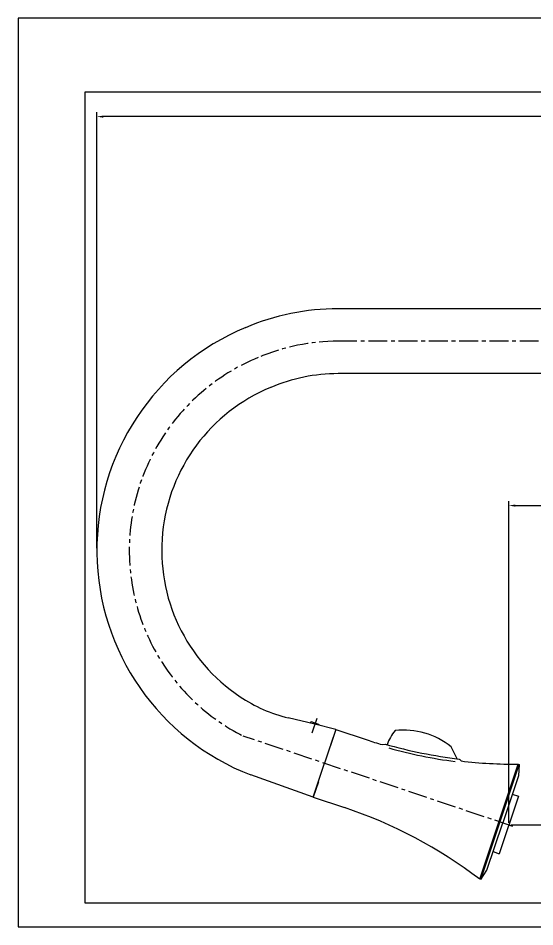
# Model space of a CAD drawing. Extents: x 12467 to 13061, y -4937 to -4517.
# Drawn here: x 12466.9 to 12705.8, y -4937.5 to -4517.5 of the extents above; entities that cross this region are included whole.
import ezdxf

# ---------------------------------------------------------------- set-up
doc = ezdxf.new("R2010")
doc.units = 0
doc.header["$LTSCALE"] = 7
doc.header["$MEASUREMENT"] = 0
doc.linetypes.add('CENTER', pattern=[2, 1.25, -0.25, 0.25, -0.25])
doc.layers.get('0').update_dxf_attribs({"color": 2, "linetype": 'CONTINUOUS'})
for name, color, linetype in [('CL', 1, 'CENTER'), ('DIM', 2, 'CONTINUOUS'), ('DWG', 7, 'CONTINUOUS')]:
    doc.layers.add(name, color=color, linetype=linetype)

# ---------------------------------------------------------------- blocks, each defined once
blk = doc.blocks.new('BORDER')
for p, q in [((1, 1), (0, 1)), ((0, 1), (0, 0)), ((0, 0), (1, 0))]:
    blk.add_line(p, q)
blk = doc.blocks.new('양식')
at = {"color": 4}
for p, q in [((1219, 386), (1768, 386)), ((1219, 11), (1219, 386)), ((1768, 11), (1219, 11))]:
    blk.add_line(p, q, dxfattribs=at)
at = {"xscale": 594, "yscale": 420, "zscale": 594}
blk.add_blockref('BORDER', (1188, 0), dxfattribs=at)

msp = doc.modelspace()

# ---------------------------------------------------------------- linework, layer by layer
at = {"color": 7, "linetype": 'Continuous'}
for p, q in [((12601.92, -4843.09), (12601.85, -4843.32)), ((12605.87, -4843.89), (12602.55, -4842.78)), ((12613.79, -4846.23), (12608.55, -4861.87)), ((12613.79, -4846.23), (12611.36, -4853.48)), ((12605.71, -4870.38), (12603.32, -4877.52)), ((12604.67, -4873.49), (12604.59, -4873.73))]:
    msp.add_line(p, q, dxfattribs=at)
for centre, start, end in [((12602.39, -4843.25), 71.5, 161.5), ((12605.71, -4844.36), 358.011, 71.5)]:
    msp.add_arc(centre, 0.5, start, end, dxfattribs=at)
at = {"layer": 'CL'}
for p, q in [((12987.54, -4666.77), (12614.85, -4666.77)), ((12604.94, -4841.16), (12602.65, -4848)), ((12695.65, -4891.01), (12570.92, -4849.28))]:
    msp.add_line(p, q, dxfattribs=at)
for centre, radius, start, end in [((12614.85, -4761.27), 94.5, 90, 113.062), ((12614.62, -4763.39), 96.37, 112.44, 243.0332)]:
    msp.add_arc(centre, radius, start, end, dxfattribs=at)
at = {"layer": 'DWG', "color": 2}
for p, q in [((12503.25, -4762.39), (12503.25, -4560.97)), ((12943.98, -4562.97), (12506.25, -4562.97)), ((12693.75, -4889.38), (12693.75, -4740.76)), ((12696.75, -4742.76), (12943.98, -4742.76)), ((12694.75, -4890.38), (12720.38, -4890.38))]:
    msp.add_line(p, q, dxfattribs=at)
at = {"layer": 'DWG'}
for p, q in [((12770.98, -4651.77), (12614.98, -4651.77)), ((12770.98, -4681.77), (12614.98, -4681.77)), ((12604.04, -4843.85), (12591.76, -4840.86)), ((12613.79, -4846.23), (12604.04, -4843.85)), ((12613.79, -4846.23), (12628.26, -4851.07)), ((12635.17, -4853.25), (12636.51, -4852.98)), ((12669.85, -4859.77), (12667.12, -4854.28)), ((12603.32, -4877.52), (12608.55, -4861.87)), ((12671.66, -4860.79), (12670.87, -4859.89)), ((12680.28, -4915.4), (12698.05, -4862.29)), ((12680.75, -4915.56), (12698.52, -4862.45)), ((12698.05, -4862.29), (12698.52, -4862.45)), ((12698.52, -4862.45), (12698.21, -4867.62)), ((12603.34, -4877.47), (12574.47, -4867.27)), ((12698.21, -4867.62), (12690.91, -4889.43)), ((12695.35, -4876.15), (12698.19, -4877.1)), ((12603.32, -4877.52), (12617.79, -4882.36)), ((12698.19, -4877.1), (12689.31, -4903.66)), ((12683.61, -4911.24), (12690.91, -4889.43)), ((12686.46, -4902.7), (12689.31, -4903.66)), ((12680.75, -4915.56), (12683.61, -4911.24))]:
    msp.add_line(p, q, dxfattribs=at)
for centre, radius, start, end in [((12614.85, -4761.27), 109.5, 90, 113.062), ((12614.62, -4763.39), 111.37, 112.44, 248.8662), ((12614.85, -4761.27), 79.5, 90, 113.062), ((12614.62, -4763.39), 81.37, 112.44, 236.2917), ((12608.31, -4772.85), 70, 236.2917, 256.3182), ((12659.88, -4861.64), 23.92, 141.5859, 159.5896), ((12645.19, -4881.46), 34.92, 51.0919, 96.6661), ((12697.19, -4645.05), 217.25, 251.5, 253.4112), ((12696.39, -4644.15), 217.25, 253.999, 263.2513), ((12697, -4645.61), 217.25, 254.3122, 262.5795), ((12697.19, -4645.05), 217.25, 263.2513, 270.226), ((12548.85, -5088.38), 217.25, 52.774, 71.5)]:
    msp.add_arc(centre, radius, start, end, dxfattribs=at)
at = {"layer": 'DWG', "color": 2}
for points in [[(12506.25, -4562.47), (12506.25, -4563.47), (12503.25, -4562.97)], [(12696.75, -4742.26), (12696.75, -4743.26), (12693.75, -4742.76)]]:
    msp.add_solid(points, dxfattribs=at)

# ---------------------------------------------------------------- block references
at = {"layer": 'DIM'}
msp.add_blockref('양식', (11278.87, -4937.46), dxfattribs=at)

doc.saveas('drawing.dxf')
